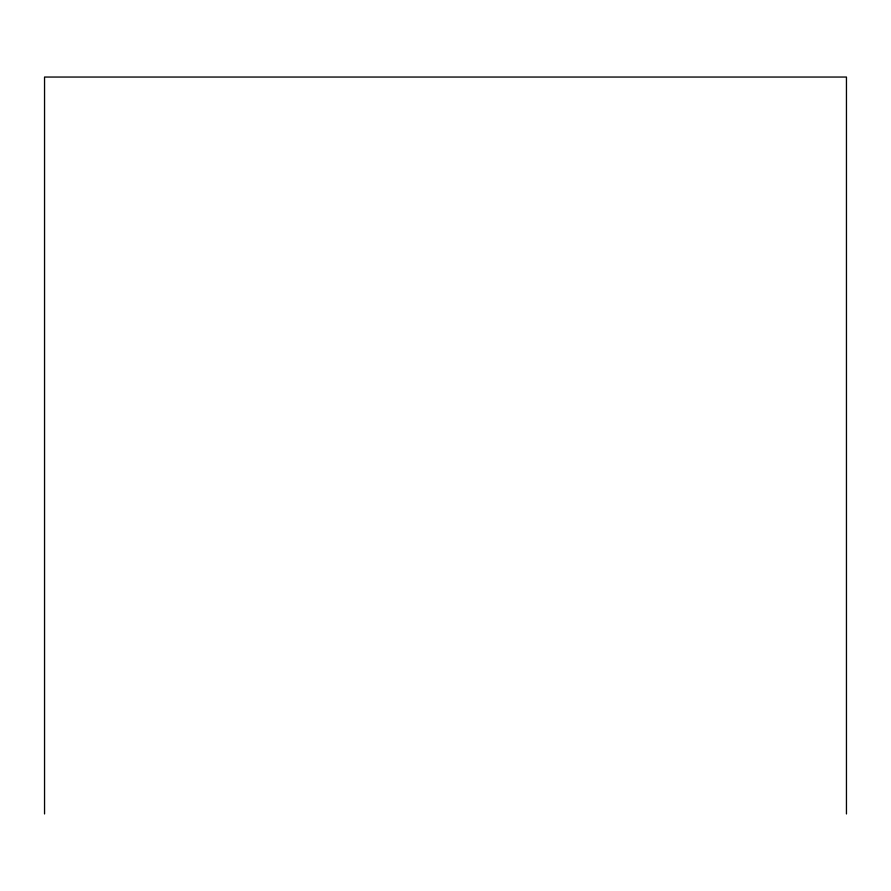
<?xml version="1.0" encoding="UTF-8"?>
<svg xmlns="http://www.w3.org/2000/svg" width="891" height="891" viewBox="0 0 891 891"><rect width="100%" height="100%" fill="white"/><g stroke="black" fill="none" stroke-linecap="round" stroke-linejoin="round"><path stroke-width="1.34" d="M846.45 813.951L846.45 77.049L44.55 77.049L44.55 813.951"/></g></svg>
